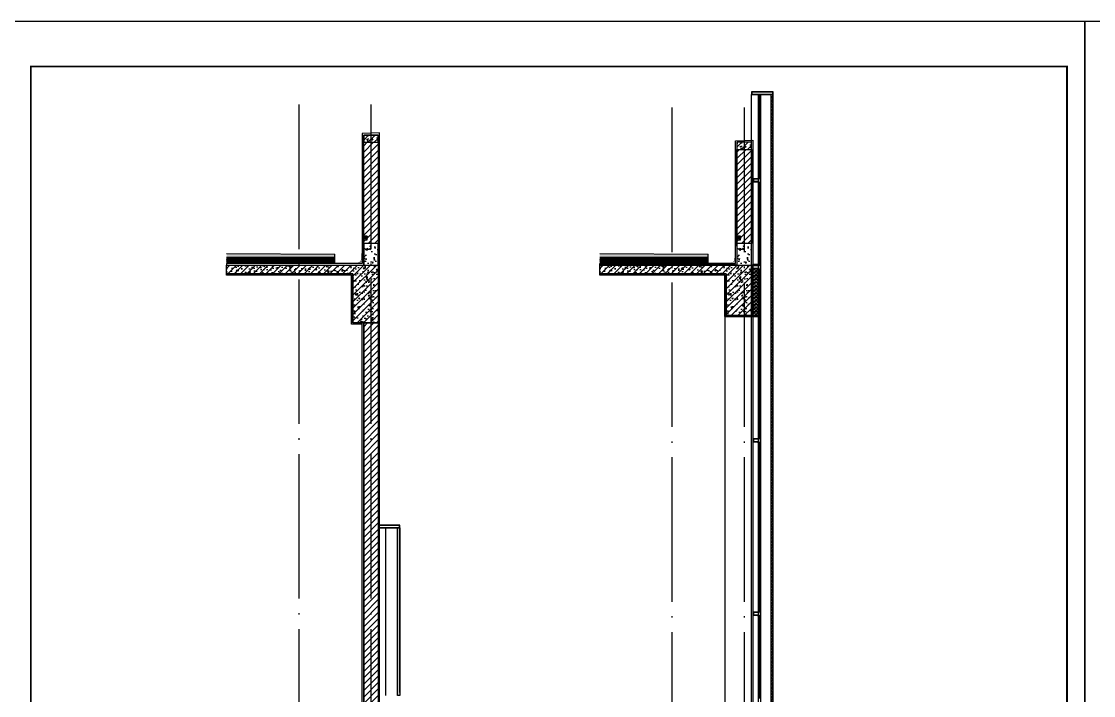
# Model space of a CAD drawing. Extents: x -737978 to 768813, y -372247 to 1140308.
# Drawn here: x -673889 to -659039, y -316471 to -307138 of the extents above; entities that cross this region are included whole.
import ezdxf

# ---------------------------------------------------------------- set-up
doc = ezdxf.new("R2010")
doc.units = 0
doc.header["$LTSCALE"] = 1000
doc.header["$MEASUREMENT"] = 0
doc.linetypes.add('DOTE', pattern=[2.42, 2, -0.2, 0.02, -0.2])
doc.layers.get('0').update_dxf_attribs({"linetype": 'CONTINUOUS'})
for name, color, linetype in [('0-填充边线', 7, 'CONTINUOUS'), ('DOTE', 1, 'DOTE'), ('J-COLU-梁柱', 30, 'CONTINUOUS'), ('J-DOOR-窗', 126, 'CONTINUOUS'), ('J-ELEV-立面栏杆', 36, 'CONTINUOUS'), ('J-SECT-剖面看线', 253, 'CONTINUOUS'), ('PUB_TITLE', 4, 'CONTINUOUS'), ('填充', 8, 'CONTINUOUS'), ('龙骨', 36, 'CONTINUOUS')]:
    doc.layers.add(name, color=color, linetype=linetype)

msp = doc.modelspace()

# ---------------------------------------------------------------- hatches: boundary and pattern name
h = msp.add_hatch()
h.set_pattern_fill('ANSI37', color=256, scale=20)
h.set_pattern_definition([(45, (-374226.797, -250960.922), (-22.4506403, 22.4506403), []), (135, (-374226.797, -250960.922), (-22.4506403, -22.4506403), [])])
h.paths.add_polyline_path([(-663478.1, -326070.9), (-663478.1, -308150.9), (-663508.1, -308150.9), (-663508.1, -326070.9)])
for points in [[(-669135, -310110.9), (-669097.9, -310110.9), (-669097.9, -310140.6), (-669135, -310140.6)], [(-669135, -310110.9), (-669097.9, -310110.9), (-669097.9, -310140.6), (-669135, -310140.6)], [(-663965.3, -310110.9), (-663928.2, -310110.9), (-663928.2, -310140.6), (-663965.3, -310140.6)]]:
    msp.add_hatch(color=256).paths.add_polyline_path(points)
h = msp.add_hatch()
h.set_pattern_fill('BRASS', color=256, scale=50, angle=45)
h.set_pattern_definition([(45, (-362239.397, -250500.923), (-14.0310887, 14.0310887), []), (45, (-362246.413, -250493.907), (-14.0310887, 14.0310887), [9.921478, -4.960735])])
h.paths.add_polyline_path([(-668677.9, -316470.9), (-668677.9, -316440.9), (-668677.9, -314180.9), (-668677.9, -314180.9), (-668677.9, -314150.9), (-668647.9, -314150.9), (-668647.9, -316470.9)])
at = {"layer": '填充'}
h = msp.add_hatch(dxfattribs=at)
h.set_pattern_fill('钢筋混凝土', color=256, scale=25, style=0)
h.set_pattern_definition([(45, (-362239.43, -245203.973), (-44.194174, 44.194174), []), (50, (-362239.43, -245203.97), (179.315046, -15.688034), [18.75, -206.25]), (355, (-362239.43, -245203.97), (-34.68783, 188.04803), [15, -165]), (100.4514, (-362224.49, -245205.28), (144.62735, 172.35989), [15.93505, -175.28553]), (46.1842, (-362239.43, -245153.97), (266.81026, -41.37975), [28.125, -309.375]), (96.6356, (-362217.2, -245157.42), (233.66568, 243.52947), [23.90257, -262.92825]), (351.1842, (-362239.43, -245153.97), (233.66549, 243.52965), [22.5, -247.5]), (21, (-362214.43, -245166.47), (149.22676, -100.65472), [18.75, -206.25]), (326, (-362214.43, -245166.47), (60.82883, 181.28751), [15, -165]), (71.4514, (-362202, -245174.86), (210.05566, 80.63262), [15.93505, -175.28553]), (37.5, (-362239.43, -245203.973), (3.039964, 83.223463), [0, -163, 0, -167.5, 0, -165.625]), (7.5, (-362239.43, -245203.97), (65.767384, 98.602928), [0, -95.5, 0, -159.25, 0, -63.125]), (327.5, (-362295.18, -245203.973), (133.455609, -5.638718), [0, -62.5, 0, -195, 0, -258.75]), (317.5, (-362320.18, -245203.97), (145.796542, 25.026246), [0, -81.25, 0, -129.5, 0, -183.75])])
h.paths.add_polyline_path([(-669147.9, -308710.9), (-668947.9, -308710.9), (-668947.9, -308810.9), (-669147.9, -308810.9)])
h = msp.add_hatch(dxfattribs=at)
h.set_pattern_fill('普通砖', color=256, scale=25, style=0)
h.set_pattern_definition([(45, (18099.405, 7244.88), (-44.1941915, 44.1941915), [])])
h.paths.add_polyline_path([(-668947.9, -310210.9), (-669147.9, -310210.9), (-669147.9, -308810.9), (-668947.9, -308810.9)])
h = msp.add_hatch(dxfattribs=at)
h.set_pattern_fill('钢筋混凝土', color=256, scale=25, style=0)
h.set_pattern_definition([(45, (-357069.69, -245303.973), (-44.194174, 44.194174), []), (50, (-357069.69, -245303.97), (179.315046, -15.688034), [18.75, -206.25]), (355, (-357069.7, -245303.97), (-34.68783, 188.04803), [15, -165]), (100.4514, (-357054.75, -245305.28), (144.62735, 172.35989), [15.93505, -175.28553]), (46.1842, (-357069.7, -245253.97), (266.81026, -41.37975), [28.125, -309.375]), (96.6356, (-357047.46, -245257.42), (233.66568, 243.52947), [23.90257, -262.92825]), (351.1842, (-357069.7, -245253.97), (233.66549, 243.52965), [22.5, -247.5]), (21, (-357044.69, -245266.47), (149.22676, -100.65472), [18.75, -206.25]), (326, (-357044.7, -245266.47), (60.82883, 181.28751), [15, -165]), (71.4514, (-357032.26, -245274.86), (210.05566, 80.63262), [15.93505, -175.28553]), (37.5, (-357069.69, -245303.973), (3.039964, 83.223463), [0, -163, 0, -167.5, 0, -165.625]), (7.5, (-357069.69, -245303.97), (65.767384, 98.602928), [0, -95.5, 0, -159.25, 0, -63.125]), (327.5, (-357125.44, -245303.973), (133.455609, -5.638718), [0, -62.5, 0, -195, 0, -258.75]), (317.5, (-357150.44, -245303.97), (145.796542, 25.026246), [0, -81.25, 0, -129.5, 0, -183.75])])
h.paths.add_polyline_path([(-663978.2, -308810.9), (-663778.2, -308810.9), (-663778.2, -308910.9), (-663978.2, -308910.9)])
h = msp.add_hatch(dxfattribs=at)
h.set_pattern_fill('普通砖', color=256, scale=25, style=0)
h.set_pattern_definition([(45, (23269.113, 7244.88), (-44.1941915, 44.1941915), [])])
h.paths.add_polyline_path([(-663778.2, -310210.9), (-663978.2, -310210.9), (-663978.2, -308910.9), (-663778.2, -308910.9)])
h = msp.add_hatch(dxfattribs=at)
h.set_pattern_fill('ANSI31', color=256, scale=5, style=0)
h.set_pattern_definition([(135, (-472526.5974, -286687.701), (5.61266008, 5.61266008), [])])
h.paths.add_polyline_path([(-663678.2, -309360.9), (-663678.2, -309310.9), (-663748.2, -309310.9), (-663748.2, -309360.9)])
h.paths.add_polyline_path([(-663743.2, -309315.9), (-663683.2, -309315.9), (-663683.2, -309355.9), (-663743.2, -309355.9)])
h = msp.add_hatch(dxfattribs=at)
h.set_pattern_fill('混凝土', color=256, scale=25, style=0)
h.set_pattern_definition([(50, (18099.4, 7200), (179.315046, -15.688034), [18.75, -206.25]), (355, (18099.4, 7200), (-34.687833, 188.048033), [15, -165]), (100.4514, (18114.35, 7198.7), (144.627345, 172.359886), [15.935047, -175.28553]), (46.1842, (18099.4, 7250), (266.81026, -41.379754), [28.125, -309.375]), (96.6356, (18121.64, 7246.55), (233.66568, 243.52947), [23.90257, -262.92825]), (351.1842, (18099.4, 7250), (233.66549, 243.52965), [22.5, -247.5]), (21, (18124.4, 7237.5), (149.226763, -100.654723), [18.75, -206.25]), (326, (18124.4, 7237.5), (60.828833, 181.28751), [15, -165]), (71.4514, (18136.84, 7229.11), (210.055657, 80.632624), [15.935047, -175.28553]), (37.5, (18099.405, 7200), (3.039964, 83.2234635), [0, -163, 0, -167.5, 0, -165.625]), (7.5, (18099.405, 7200), (65.767384, 98.602928), [0, -95.5, 0, -159.25, 0, -63.125]), (327.5, (18043.655, 7200), (133.455609, -5.638718), [0, -62.5, 0, -195, 0, -258.75]), (317.5, (18018.65, 7200), (145.796542, 25.026246), [0, -81.25, 0, -129.5, 0, -183.75])])
h.paths.add_polyline_path([(-668947.9, -310510.9), (-668947.9, -310210.9), (-669147.9, -310210.9), (-669147.9, -310510.9)])
h = msp.add_hatch(dxfattribs=at)
h.set_pattern_fill('混凝土', color=256, scale=25, style=0)
h.set_pattern_definition([(50, (23269.11, 7200), (179.315046, -15.688034), [18.75, -206.25]), (355, (23269.11, 7200), (-34.687833, 188.048033), [15, -165]), (100.4514, (23284.06, 7198.7), (144.627345, 172.359886), [15.935047, -175.28553]), (46.1842, (23269.11, 7250), (266.81026, -41.379754), [28.125, -309.375]), (96.6356, (23291.35, 7246.55), (233.66568, 243.52947), [23.90257, -262.92825]), (351.1842, (23269.1, 7250), (233.66549, 243.52965), [22.5, -247.5]), (21, (23294.11, 7237.5), (149.226763, -100.654723), [18.75, -206.25]), (326, (23294.11, 7237.5), (60.828833, 181.28751), [15, -165]), (71.4514, (23306.55, 7229.11), (210.055657, 80.632624), [15.935047, -175.28553]), (37.5, (23269.113, 7200), (3.039964, 83.2234635), [0, -163, 0, -167.5, 0, -165.625]), (7.5, (23269.11, 7200), (65.767384, 98.602928), [0, -95.5, 0, -159.25, 0, -63.125]), (327.5, (23213.36, 7200), (133.455609, -5.638718), [0, -62.5, 0, -195, 0, -258.75]), (317.5, (23188.36, 7200), (145.796542, 25.026246), [0, -81.25, 0, -129.5, 0, -183.75])])
h.paths.add_polyline_path([(-663778.2, -310510.9), (-663778.2, -310210.9), (-663978.2, -310210.9), (-663978.2, -310510.9)])
h = msp.add_hatch(dxfattribs=at)
h.set_pattern_fill('混凝土', color=256, scale=5, style=0)
h.set_pattern_definition([(50, (-863189.413, -268602.384), (35.863009, -3.1376067), [3.75, -41.25]), (355, (-863189.413, -268602.384), (-6.937567, 37.609607), [3, -33]), (100.4514, (-863186.425, -268602.645), (28.925469, 34.471977), [3.1870095, -35.0571056]), (46.1842, (-863189.413, -268592.384), (53.362052, -8.275951), [5.625, -61.875]), (96.6356, (-863184.966, -268593.073), (46.733135, 48.705894), [4.780514, -52.58565]), (351.1842, (-863189.413, -268592.384), (46.733097, 48.70593), [4.5, -49.5]), (21, (-863184.413, -268594.884), (29.8453526, -20.1309445), [3.75, -41.25]), (326, (-863184.413, -268594.884), (12.1657666, 36.257502), [3, -33]), (71.4514, (-863181.926, -268596.56), (42.0111314, 16.126525), [3.1870095, -35.0571056]), (37.5, (-863189.413, -268602.384), (0.6079928, 16.6446927), [0, -32.6, 0, -33.5, 0, -33.125]), (7.5, (-863189.413, -268602.384), (13.1534769, 19.7205856), [0, -19.1, 0, -31.85, 0, -12.625]), (327.5, (-863200.563, -268602.384), (26.6911218, -1.1277436), [0, -12.5, 0, -39, 0, -51.75]), (317.5, (-863205.563, -268602.384), (29.1593085, 5.005249), [0, -16.25, 0, -25.9, 0, -36.75])])
h.paths.add_polyline_path([(-669546.5, -310361), (-669547.9, -310361), (-669547.9, -310401), (-669546.5, -310401)], flags=17)
h.paths.add_polyline_path([(-671047.9, -310348.5), (-669546.5, -310361), (-669546.5, -310401), (-671047.9, -310401)])
h = msp.add_hatch(dxfattribs=at)
h.set_pattern_fill('混凝土', color=256, scale=5, style=0)
h.set_pattern_definition([(50, (-858019.705, -268602.384), (35.863009, -3.1376067), [3.75, -41.25]), (355, (-858019.705, -268602.384), (-6.937567, 37.609607), [3, -33]), (100.4514, (-858016.716, -268602.645), (28.925469, 34.471977), [3.1870095, -35.0571056]), (46.1842, (-858019.705, -268592.384), (53.362052, -8.275951), [5.625, -61.875]), (96.6356, (-858015.26, -268593.073), (46.733135, 48.705894), [4.780514, -52.58565]), (351.1842, (-858019.705, -268592.384), (46.733097, 48.70593), [4.5, -49.5]), (21, (-858014.705, -268594.884), (29.8453526, -20.1309445), [3.75, -41.25]), (326, (-858014.705, -268594.884), (12.1657666, 36.257502), [3, -33]), (71.4514, (-858012.218, -268596.56), (42.0111314, 16.126525), [3.1870095, -35.0571056]), (37.5, (-858019.705, -268602.384), (0.6079928, 16.6446927), [0, -32.6, 0, -33.5, 0, -33.125]), (7.5, (-858019.705, -268602.384), (13.1534769, 19.7205856), [0, -19.1, 0, -31.85, 0, -12.625]), (327.5, (-858030.855, -268602.384), (26.6911218, -1.1277436), [0, -12.5, 0, -39, 0, -51.75]), (317.5, (-858035.855, -268602.384), (29.1593085, 5.005249), [0, -16.25, 0, -25.9, 0, -36.75])])
h.paths.add_polyline_path([(-664376.8, -310361), (-664378.2, -310361), (-664378.2, -310401), (-664376.8, -310401)], flags=17)
h.paths.add_polyline_path([(-665878.2, -310348.5), (-664376.8, -310361), (-664376.8, -310401), (-665878.2, -310401)])
h = msp.add_hatch(dxfattribs=at)
h.set_pattern_fill('砂灰土', color=256, scale=5, style=0)
h.set_pattern_definition([(37.5, (-362239.397, -252860.923), (-0.6299336, 19.2682377), [0, -15.2, 0, -17, 0, -16.25]), (7.5, (-362239.397, -252860.923), (17.697767, 28.2214607), [0, -8.2, 0, -13.7, 0, -5.25]), (327.5, (-362251.697, -252860.923), (31.1414186, 0.0565905), [0, -5, 0, -18, 0, -23.5]), (317.5, (-362251.697, -252860.923), (30.061266, 8.7767556), [0, -2.5, 0, -11.8, 0, -13.5])])
h.paths.add_polyline_path([(-669547.9, -310401), (-671047.9, -310401), (-671047.9, -310421), (-669547.9, -310421)])
h = msp.add_hatch(dxfattribs=at)
h.set_pattern_fill('ANSI37', color=256, scale=8, style=0)
h.set_pattern_definition([(45, (-863189.413, -268602.384), (-8.9802561, 8.9802561), []), (135, (-863189.413, -268602.384), (-8.9802561, -8.9802561), [])])
edge = h.paths.add_edge_path()
edge.add_line((-669546.5, -310424), (-669547.9, -310424))
edge.add_arc((-669647, -310444), 101.1, -11.40829, 11.40829, ccw=False)
edge.add_line((-669547.9, -310464), (-669546.5, -310464))
edge.add_line((-669546.5, -310464), (-669546.5, -310424))
h.paths.add_polyline_path([(-671047.9, -310464), (-671047.9, -310424), (-669546.5, -310424), (-669546.5, -310464)])
h = msp.add_hatch(dxfattribs=at)
h.set_pattern_fill('钢筋混凝土', color=256, scale=25, style=0)
h.set_pattern_definition([(45, (-362239.4, -252860.92), (-44.194174, 44.194174), []), (50, (-362239.4, -252860.92), (179.315046, -15.688034), [18.75, -206.25]), (355, (-362239.4, -252860.92), (-34.68783, 188.04803), [15, -165]), (100.4514, (-362224.45, -252862.23), (144.62735, 172.35989), [15.93505, -175.28553]), (46.1842, (-362239.4, -252810.92), (266.81026, -41.37975), [28.125, -309.375]), (96.6356, (-362217.16, -252814.37), (233.66568, 243.52947), [23.90257, -262.92825]), (351.1842, (-362239.4, -252810.92), (233.66549, 243.52965), [22.5, -247.5]), (21, (-362214.4, -252823.42), (149.22676, -100.65472), [18.75, -206.25]), (326, (-362214.4, -252823.42), (60.82883, 181.28751), [15, -165]), (71.4514, (-362201.96, -252831.81), (210.05566, 80.63262), [15.93505, -175.28553]), (37.5, (-362239.4, -252860.92), (3.039964, 83.223463), [0, -163, 0, -167.5, 0, -165.625]), (7.5, (-362239.4, -252860.92), (65.767384, 98.602928), [0, -95.5, 0, -159.25, 0, -63.125]), (327.5, (-362295.15, -252860.92), (133.455609, -5.638718), [0, -62.5, 0, -195, 0, -258.75]), (317.5, (-362320.15, -252860.92), (145.796542, 25.026246), [0, -81.25, 0, -129.5, 0, -183.75])])
h.paths.add_polyline_path([(-669297.9, -310630.9), (-669947.9, -310630.9), (-670047.9, -310630.9), (-670347.9, -310630.9), (-670347.9, -310630.9), (-671047.9, -310630.9), (-671047.9, -310510.9), (-668947.9, -310510.9), (-668947.9, -311310.9), (-669297.9, -311310.9)])
h = msp.add_hatch(dxfattribs=at)
h.set_pattern_fill('砂灰土', color=256, scale=5, style=0)
h.set_pattern_definition([(37.5, (-357069.689, -252860.923), (-0.6299336, 19.2682377), [0, -15.2, 0, -17, 0, -16.25]), (7.5, (-357069.69, -252860.923), (17.697767, 28.2214607), [0, -8.2, 0, -13.7, 0, -5.25]), (327.5, (-357081.989, -252860.923), (31.1414186, 0.0565905), [0, -5, 0, -18, 0, -23.5]), (317.5, (-357081.99, -252860.923), (30.061266, 8.7767556), [0, -2.5, 0, -11.8, 0, -13.5])])
h.paths.add_polyline_path([(-664378.2, -310401), (-665878.2, -310401), (-665878.2, -310421), (-664378.2, -310421)])
h = msp.add_hatch(dxfattribs=at)
h.set_pattern_fill('ANSI37', color=256, scale=8, style=0)
h.set_pattern_definition([(45, (-858019.705, -268602.384), (-8.9802561, 8.9802561), []), (135, (-858019.705, -268602.384), (-8.9802561, -8.9802561), [])])
edge = h.paths.add_edge_path()
edge.add_line((-664376.8, -310424), (-664378.2, -310424))
edge.add_arc((-664477.3, -310444), 101.1, -11.40829, 11.40829, ccw=False)
edge.add_line((-664378.2, -310464), (-664376.8, -310464))
edge.add_line((-664376.8, -310464), (-664376.8, -310424))
h.paths.add_polyline_path([(-665878.2, -310464), (-665878.2, -310424.1), (-664376.8, -310424), (-664376.8, -310464)])
h = msp.add_hatch(dxfattribs=at)
h.set_pattern_fill('钢筋混凝土', color=256, scale=25, style=0)
h.set_pattern_definition([(45, (-357069.69, -252860.92), (-44.194174, 44.194174), []), (50, (-357069.69, -252860.92), (179.315046, -15.688034), [18.75, -206.25]), (355, (-357069.69, -252860.92), (-34.68783, 188.04803), [15, -165]), (100.4514, (-357054.75, -252862.23), (144.62735, 172.35989), [15.93505, -175.28553]), (46.1842, (-357069.69, -252810.92), (266.81026, -41.37975), [28.125, -309.375]), (96.6356, (-357047.45, -252814.37), (233.66568, 243.52947), [23.90257, -262.92825]), (351.1842, (-357069.7, -252810.92), (233.66549, 243.52965), [22.5, -247.5]), (21, (-357044.69, -252823.42), (149.22676, -100.65472), [18.75, -206.25]), (326, (-357044.69, -252823.42), (60.82883, 181.28751), [15, -165]), (71.4514, (-357032.25, -252831.81), (210.05566, 80.63262), [15.93505, -175.28553]), (37.5, (-357069.69, -252860.92), (3.039964, 83.223463), [0, -163, 0, -167.5, 0, -165.625]), (7.5, (-357069.69, -252860.92), (65.767384, 98.602928), [0, -95.5, 0, -159.25, 0, -63.125]), (327.5, (-357125.44, -252860.92), (133.455609, -5.638718), [0, -62.5, 0, -195, 0, -258.75]), (317.5, (-357150.44, -252860.92), (145.796542, 25.026246), [0, -81.25, 0, -129.5, 0, -183.75])])
h.paths.add_polyline_path([(-664128.2, -310630.9), (-664778.2, -310630.9), (-664878.2, -310630.9), (-665178.2, -310630.9), (-665878.2, -310630.9), (-665878.2, -310510.9), (-663778.2, -310510.9), (-663778.2, -311210.9), (-663978.2, -311210.9), (-664128.2, -311210.9)])
h = msp.add_hatch(dxfattribs=at)
h.set_pattern_fill('ANSI37', color=256, style=0)
h.set_pattern_definition([(45, (-865275.6917, -284827.7011), (-1.122532015, 1.122532015), []), (135, (-865275.6917, -284827.7011), (-1.122532015, -1.122532015), [])])
h.paths.add_polyline_path([(-663678.1, -310500.9), (-663678.1, -310510.9), (-663758.2, -310510.9), (-663758.2, -310500.9)])
h = msp.add_hatch(dxfattribs=at)
h.set_pattern_fill('ANSI31', color=256, scale=5, style=0)
h.set_pattern_definition([(135, (-472526.5974, -287887.701), (5.61266008, 5.61266008), [])])
h.paths.add_polyline_path([(-663678.2, -310560.9), (-663678.2, -310510.9), (-663758.2, -310510.9), (-663758.2, -310560.9)])
h.paths.add_polyline_path([(-663753.2, -310515.9), (-663683.2, -310515.9), (-663683.2, -310555.9), (-663753.2, -310555.9)], flags=16)
h = msp.add_hatch(dxfattribs=at)
h.set_pattern_fill('隔热材料01', color=256, scale=100, style=0)
h.set_pattern_definition([(270, (-665393.767, -315767.02), (50, -9e-15), [5.01775, -44.98225]), (270, (-665431.226, -315767.02), (50, -9e-15), [5.01775, -44.98225]), (90, (-665405.714, -315800.95), (-50, 3e-15), [5.01775, -44.98225]), (90, (-665419.28, -315800.95), (-50, 3e-15), [5.01775, -44.98225]), (180, (-665387.484, -315808.986), (-6e-15, -50), [50.02425, 0.02425]), (135, (-665401.44, -315806.477), (3e-15, 49.99987), [4.268, -66.44275]), (116.56505, (-665354.46, -315803.46), (0.00011, 49.99993), [2.805, -108.9985]), (116.56505, (-665404.46, -315803.46), (0.00011, 49.99993), [2.805, -108.9985]), (153.43495, (-665346.424, -315808.986), (-0.0001, 49.99993), [5.61, -106.1935]), (153.43495, (-665396.424, -315808.986), (-0.0001, 49.99993), [5.61, -106.1935]), (63.43495, (-665355.714, -315795.932), (-0.00011, 49.99993), [26.714, -85.0895]), (63.43495, (-665405.714, -315795.932), (-0.00011, 49.99993), [26.714, -85.0895]), (116.56505, (-665343.767, -315767.021), (0.00011, 49.99993), [2.805, -108.9985]), (116.56505, (-665393.767, -315767.021), (0.00011, 49.99993), [2.805, -108.9985]), (135, (-665395.02, -315764.512), (3e-15, 49.99987), [4.268, -66.44275]), (153.43495, (-665348.04, -315761.494), (-0.0001, 49.99993), [5.61, -106.1935]), (153.43495, (-665398.04, -315761.494), (-0.0001, 49.99993), [5.61, -106.1935]), (45, (-665429.97, -315764.512), (3e-15, 49.99987), [4.268, -66.44275]), (63.43495, (-665381.226, -315767.021), (-0.00011, 49.99993), [2.805, -108.9985]), (63.43495, (-665431.226, -315767.021), (-0.00011, 49.99993), [2.805, -108.9985]), (26.56505, (-665376.954, -315761.494), (0.0001, 49.99993), [5.61, -106.1935]), (26.56505, (-665426.954, -315761.494), (0.0001, 49.99993), [5.61, -106.1935]), (116.56505, (-665369.28, -315795.932), (0.00011, 49.99993), [26.714, -85.0895]), (116.56505, (-665419.28, -315795.932), (0.00011, 49.99993), [26.714, -85.0895]), (45, (-665423.55, -315806.477), (3e-15, 49.99987), [4.268, -66.44275]), (63.43495, (-665370.533, -315803.46), (-0.00011, 49.99993), [2.805, -108.9985]), (63.43495, (-665420.533, -315803.46), (-0.00011, 49.99993), [2.805, -108.9985]), (26.56505, (-665378.57, -315808.986), (0.0001, 49.99993), [5.61, -106.1935]), (26.56505, (-665428.57, -315808.986), (0.0001, 49.99993), [5.61, -106.1935])])
h.paths.add_polyline_path([(-663758.2, -311210.9), (-663748.2, -310560.9), (-663678.1, -310560.9), (-663678.1, -311210.9)])
h = msp.add_hatch(dxfattribs=at)
h.set_pattern_fill('ANSI37', color=256, style=0)
h.set_pattern_definition([(135, (-462678.6208, -285537.7), (1.122532015, 1.122532015), []), (45, (-462678.6208, -285537.7), (1.122532015, -1.122532015), [])])
h.paths.add_polyline_path([(-664128.2, -311210.9), (-664128.2, -311220.9), (-664148.2, -311220.9), (-664148.2, -311210.9)])
h = msp.add_hatch(dxfattribs=at)
h.set_pattern_fill('ANSI32', color=256, style=0)
h.set_pattern_definition([(45, (-365672.746, -240212.931), (-3.367596045, 3.367596045), []), (45, (-365670.501, -240212.931), (-3.367596045, 3.367596045), [])])
h.paths.add_polyline_path([(-664128.2, -311220.9), (-663678.1, -311220.9), (-663678.1, -311210.9), (-664128.2, -311210.9)])
h = msp.add_hatch(dxfattribs=at)
h.set_pattern_fill('普通砖', color=256, scale=25, style=0)
h.set_pattern_definition([(45, (-362239.4, -252916.045), (-44.194192, 44.194192), [])])
h.paths.add_polyline_path([(-669147.9, -311310.9), (-668947.9, -311310.9), (-668947.9, -317710.9), (-669147.9, -317710.9)])
h = msp.add_hatch(dxfattribs=at)
h.set_pattern_fill('ANSI31', color=256, scale=5, style=0)
h.set_pattern_definition([(135, (-472526.559, -290287.701), (5.61266008, 5.61266008), [])])
h.paths.add_polyline_path([(-663678.1, -312960.9), (-663678.1, -312910.9), (-663748.1, -312910.9), (-663748.1, -312960.9)])
h.paths.add_polyline_path([(-663743.1, -312915.9), (-663683.1, -312915.9), (-663683.1, -312955.9), (-663743.1, -312955.9)])
h = msp.add_hatch(dxfattribs=at)
h.set_pattern_fill('ANSI31', color=256, scale=5, style=0)
h.set_pattern_definition([(135, (-472526.598, -292687.701), (5.61266008, 5.61266008), [])])
h.paths.add_polyline_path([(-663678.2, -315360.9), (-663678.2, -315310.9), (-663748.2, -315310.9), (-663748.2, -315360.9)])
h.paths.add_polyline_path([(-663743.2, -315315.9), (-663683.2, -315315.9), (-663683.2, -315355.9), (-663743.2, -315355.9)])

# ---------------------------------------------------------------- linework, layer by layer
for points in [[(-663478.1, -326070.9), (-663478.1, -308150.9), (-663508.1, -308150.9), (-663508.1, -326070.9)], [(-669135, -310110.9), (-669097.9, -310110.9), (-669097.9, -310140.6), (-669135, -310140.6)], [(-669135, -310110.9), (-669097.9, -310110.9), (-669097.9, -310140.6), (-669135, -310140.6)], [(-663965.3, -310110.9), (-663928.2, -310110.9), (-663928.2, -310140.6), (-663965.3, -310140.6)], [(-668677.9, -316470.9), (-668677.9, -316440.9), (-668677.9, -316440.9), (-668677.9, -314180.9), (-668677.9, -314180.9), (-668677.9, -314150.9), (-668647.9, -314150.9), (-668647.9, -316470.9)]]:
    msp.add_lwpolyline(points, close=True)
at = {"const_width": 5}
for points in [[(-669097.9, -310110.9, -0.0693473), (-669134.3, -310139.9, 0.2259122), (-669166.5, -310158.4), (-669179.9, -310424.1, -0.4132079), (-669234.9, -310478.9), (-671047.9, -310478.9)], [(-669097.9, -310123.4, -0.1398596), (-669126, -310147.9, 0.2259122), (-669158.2, -310166.3), (-669167.9, -310423.9, -0.4142136), (-669234.9, -310490.9), (-671047.9, -310490.9)], [(-663928.2, -310110.9, -0.0693473), (-663964.6, -310139.9, 0.2259122), (-663996.8, -310158.4), (-664010.2, -310424.1, -0.4132079), (-664065.2, -310478.9), (-665878.2, -310478.9)], [(-663928.2, -310123.4, -0.1398596), (-663956.3, -310147.9, 0.2259122), (-663988.4, -310166.3), (-663998.2, -310423.9, -0.4142136), (-664065.2, -310490.9), (-665878.2, -310490.9)]]:
    msp.add_lwpolyline(points, format="xyb", dxfattribs=at)
for points in [[(-671047.9, -310348.5), (-669547.9, -310361)], [(-669547.9, -310478.9), (-669547.9, -310361)], [(-665878.2, -310348.5), (-664378.2, -310361)], [(-664378.2, -310478.9), (-664378.2, -310361)], [(-671047.9, -310401), (-669547.9, -310401)], [(-671047.9, -310401), (-669547.9, -310401)], [(-671047.9, -310421), (-669547.9, -310421)], [(-671047.9, -310421), (-669547.9, -310421)], [(-671047.9, -310424), (-669547.9, -310424)], [(-671047.9, -310424), (-669547.9, -310424)], [(-671047.9, -310464), (-669547.9, -310464)], [(-671047.9, -310464), (-669547.9, -310464)], [(-671047.9, -310465.1), (-669547.9, -310465.1)], [(-671047.9, -310465.1), (-669547.9, -310465.1)], [(-665878.2, -310401), (-664378.2, -310401)], [(-665878.2, -310401), (-664378.2, -310401)], [(-665878.2, -310421), (-664378.2, -310421)], [(-665878.2, -310421), (-664378.2, -310421)], [(-665878.2, -310424), (-664378.2, -310424)], [(-665878.2, -310424), (-664378.2, -310424)], [(-665878.2, -310464), (-664378.2, -310464)], [(-665878.2, -310464), (-664378.2, -310464)], [(-665878.2, -310465.1), (-664378.2, -310465.1)], [(-665878.2, -310465.1), (-664378.2, -310465.1)]]:
    msp.add_lwpolyline(points)
at = {"layer": '0-填充边线'}
for points in [[(-668927.9, -323090.9), (-668927.9, -308680.9), (-669167.9, -308690.9), (-669167.9, -310490.9), (-671047.9, -310490.9), (-671047.9, -310510.9), (-669147.9, -310510.9), (-669147.9, -308710.9), (-668947.9, -308710.9), (-668947.9, -323090.9), (-668947.9, -323710.9), (-669147.9, -323710.9), (-669147.9, -323230.9), (-669947.9, -323230.9), (-669947.9, -323710.9), (-670017.9, -323710.9), (-670017.9, -323730.9), (-669927.9, -323730.9), (-669927.9, -323250.9), (-669167.9, -323250.9), (-669167.9, -323730.9), (-668927.9, -323730.9), (-668927.9, -323090.9)], [(-663778.2, -311210.9), (-663778.2, -311210.9)], [(-663758.2, -311220.9), (-663758.2, -311220.9)]]:
    msp.add_lwpolyline(points, dxfattribs=at)
for points in [[(-663758.2, -311220.9), (-664148.2, -311220.9), (-664148.2, -310650.9), (-664758.2, -310650.9), (-664758.2, -310650.9), (-665198.2, -310650.9), (-665198.2, -310650.9), (-665878.2, -310650.9), (-665878.2, -310630.9), (-665178.2, -310630.9), (-665178.2, -310630.9), (-664778.2, -310630.9), (-664778.2, -310630.9), (-664128.2, -310630.9), (-664128.2, -311210.9), (-663778.2, -311210.9), (-663778.2, -308810.9), (-663978.2, -308810.9), (-663978.2, -310510.9), (-665878.2, -310510.9), (-665878.2, -310490.9), (-663998.2, -310490.9), (-663998.2, -308790.9), (-663758.2, -308780.9)], [(-669317.9, -311330.9), (-669317.9, -310650.9), (-671047.9, -310650.9), (-671047.9, -310630.9), (-669297.9, -310630.9), (-669297.9, -311310.9), (-669147.9, -311310.9), (-669147.9, -317710.9), (-671047.9, -317710.9), (-671047.9, -317690.9), (-669167.9, -317690.9), (-669167.9, -311330.9), (-669317.9, -311330.9)]]:
    msp.add_lwpolyline(points, close=True, dxfattribs=at)
at = {"layer": 'DOTE'}
for points in [[(-670047.9, -308289.5), (-670047.9, -334902.1)], [(-669047.9, -308289.5), (-669047.9, -334860.4)], [(-664878.2, -308331.3), (-664878.2, -334943.9)], [(-663878.2, -308331.3), (-663878.2, -334902.1)]]:
    msp.add_lwpolyline(points, dxfattribs=at)
at = {"layer": 'J-COLU-梁柱'}
for points in [[(-669147.9, -308710.9), (-669147.9, -308810.9), (-668947.9, -308810.9), (-668947.9, -308710.9)], [(-668947.9, -310210.9), (-669147.9, -310210.9), (-669147.9, -308810.9), (-668947.9, -308810.9)], [(-663978.2, -308810.9), (-663978.2, -308910.9), (-663778.2, -308910.9), (-663778.2, -308810.9)], [(-663778.2, -310210.9), (-663978.2, -310210.9), (-663978.2, -308910.9), (-663778.2, -308910.9)], [(-668947.9, -310510.9), (-668947.9, -310210.9), (-669147.9, -310210.9), (-669147.9, -310510.9)], [(-663778.2, -310510.9), (-663778.2, -310210.9), (-663978.2, -310210.9), (-663978.2, -310510.9)], [(-669297.9, -310630.9), (-669947.9, -310630.9), (-669947.9, -310630.9), (-670047.9, -310630.9), (-670347.9, -310630.9), (-670347.9, -310630.9), (-671047.9, -310630.9), (-671047.9, -310510.9), (-668947.9, -310510.9), (-668947.9, -310510.9), (-668947.9, -311310.9), (-669297.9, -311310.9), (-669297.9, -311310.9)], [(-664128.2, -310630.9), (-664778.2, -310630.9), (-664778.2, -310630.9), (-664878.2, -310630.9), (-665178.2, -310630.9), (-665178.2, -310630.9), (-665878.2, -310630.9), (-665878.2, -310510.9), (-663778.2, -310510.9), (-663778.2, -310510.9), (-663778.2, -311210.9), (-663978.2, -311210.9), (-664128.2, -311210.9)], [(-669147.9, -311310.9), (-668947.9, -311310.9), (-668947.9, -317710.9), (-669147.9, -317710.9)]]:
    msp.add_lwpolyline(points, close=True, dxfattribs=at)
for points in [[(-669147.9, -310160.9), (-669097.9, -310160.9), (-669097.9, -310110.9), (-669147.9, -310110.9)], [(-669147.9, -310160.9), (-669097.9, -310160.9), (-669097.9, -310110.9), (-669147.9, -310110.9)], [(-663978.2, -310160.9), (-663928.2, -310160.9), (-663928.2, -310110.9), (-663978.2, -310110.9)]]:
    msp.add_lwpolyline(points, dxfattribs=at)
at = {"layer": 'J-DOOR-窗'}
for points in [[(-663678.1, -311170.9), (-663678.1, -308150.9)], [(-663663, -309310.9), (-663663, -308150.9)], [(-663648.2, -311170.9), (-663648.2, -308150.9)], [(-663678.1, -309310.9), (-663648.2, -309310.9)], [(-663678.1, -309310.9), (-663648.2, -309310.9)], [(-663678.2, -309360.9), (-663648.2, -309360.9)], [(-663678.1, -309360.9), (-663648.2, -309360.9)], [(-663663.1, -310510.9), (-663663, -309360.9)], [(-663678.1, -310510.9), (-663648.2, -310510.9)], [(-663678.1, -310510.9), (-663648.2, -310510.9)], [(-663678.2, -310560.9), (-663648.2, -310560.9)], [(-663678.1, -310560.9), (-663648.2, -310560.9)], [(-663663.1, -311170.9), (-663663.1, -310560.9)], [(-663678.1, -318340.9), (-663678.1, -311170.9)], [(-663663.1, -312910.9), (-663663.1, -311170.9)], [(-663648.2, -318340.9), (-663648.2, -311170.9)], [(-663678.2, -312960.9), (-663648.2, -312960.9)], [(-663678.1, -312910.9), (-663648.2, -312910.9)], [(-663678.1, -312910.9), (-663648.2, -312910.9)], [(-663678.1, -312960.9), (-663648.2, -312960.9)], [(-663663.1, -313510.9), (-663663.1, -312960.9)], [(-663663.1, -315310.9), (-663663.1, -313510.9)], [(-663678.2, -315360.9), (-663648.2, -315360.9)], [(-663678.1, -315310.9), (-663648.2, -315310.9)], [(-663678.1, -315310.9), (-663648.2, -315310.9)], [(-663678.1, -315360.9), (-663648.2, -315360.9)], [(-663663.2, -316510.9), (-663663.1, -315360.9)]]:
    msp.add_lwpolyline(points, dxfattribs=at)
at = {"layer": 'J-ELEV-立面栏杆'}
for points in [[(-663748.2, -309310.9), (-663678.2, -309310.9), (-663678.2, -309360.9), (-663748.2, -309360.9), (-663748.2, -309310.9)], [(-663758.2, -310510.9), (-663678.2, -310510.9), (-663678.2, -310560.9), (-663758.2, -310560.9), (-663758.2, -310510.9)], [(-663748.1, -312910.9), (-663678.1, -312910.9), (-663678.1, -312960.9), (-663748.1, -312960.9), (-663748.1, -312910.9)], [(-663748.2, -315310.9), (-663678.2, -315310.9), (-663678.2, -315360.9), (-663748.2, -315360.9), (-663748.2, -315310.9)]]:
    msp.add_lwpolyline(points, dxfattribs=at)
for points in [[(-663743.2, -309315.9), (-663683.2, -309315.9), (-663683.2, -309355.9), (-663743.2, -309355.9)], [(-663753.2, -310515.9), (-663683.2, -310515.9), (-663683.2, -310555.9), (-663753.2, -310555.9)], [(-663743.1, -312915.9), (-663683.1, -312915.9), (-663683.1, -312955.9), (-663743.1, -312955.9)], [(-663743.2, -315315.9), (-663683.2, -315315.9), (-663683.2, -315355.9), (-663743.2, -315355.9)]]:
    msp.add_lwpolyline(points, close=True, dxfattribs=at)
at = {"layer": 'J-SECT-剖面看线'}
for points in [[(-664148.2, -311220.9), (-664148.2, -317690.9)], [(-663758.2, -311220.9), (-663758.2, -316143.1)], [(-663758.2, -316143.1), (-663758.2, -317590.9)]]:
    msp.add_lwpolyline(points, dxfattribs=at)
at = {"layer": 'J-SECT-剖面看线', "color": 251}
msp.add_lwpolyline([(-668647.9, -316430.9), (-668647.9, -314150.9)], dxfattribs=at)
at = {"layer": 'PUB_TITLE'}
for points in [[(-674007.6, -338662.7), (-659157.6, -338662.7), (-659157.6, -307137.7), (-674007.6, -307137.7)], [(-659157.6, -338662.7), (-644307.6, -338662.7), (-644307.6, -307137.7), (-659157.6, -307137.7)]]:
    msp.add_lwpolyline(points, close=True, dxfattribs=at)
at = {"layer": 'PUB_TITLE', "const_width": 25}
msp.add_lwpolyline([(-673757.6, -338412.7), (-659407.6, -338412.7), (-659407.6, -307762.7), (-673757.6, -307762.7)], close=True, dxfattribs=at)
at = {"layer": '填充'}
for points in [[(-663758.2, -310510.9), (-663678.1, -310510.9), (-663678.1, -310500.9), (-663758.2, -310500.9)], [(-663758.2, -310510.9), (-663678.1, -310510.9), (-663678.1, -310500.9), (-663758.2, -310500.9)], [(-664128.2, -311210.9), (-664148.2, -311210.9), (-664148.2, -311220.9), (-664128.2, -311220.9)], [(-663678.1, -311210.9), (-664128.2, -311210.9), (-664128.2, -311220.9), (-663678.1, -311220.9)], [(-664128.2, -311220.9), (-663678.1, -311220.9), (-663678.1, -311210.9), (-664128.2, -311210.9)]]:
    msp.add_lwpolyline(points, close=True, dxfattribs=at)
at = {"layer": '龙骨'}
for points in [[(-663478.1, -308110.9), (-663778.1, -308110.9), (-663778.1, -308150.9), (-663478.1, -308150.9)], [(-663483.1, -308115.9), (-663773.1, -308115.9), (-663773.1, -308145.9), (-663483.1, -308145.9)], [(-668647.9, -314110.9), (-668947.9, -314110.9), (-668947.9, -314150.9), (-668647.9, -314150.9)], [(-668652.9, -314115.9), (-668942.9, -314115.9), (-668942.9, -314145.9), (-668652.9, -314145.9)]]:
    msp.add_lwpolyline(points, close=True, dxfattribs=at)
for points in [[(-663778.2, -308810.9), (-663778.2, -308150.9)], [(-663778.2, -317600.9), (-663778.2, -311205.9)], [(-668847.9, -314150.9), (-668847.9, -316470.9)]]:
    msp.add_lwpolyline(points, dxfattribs=at)

doc.saveas('drawing.dxf')
